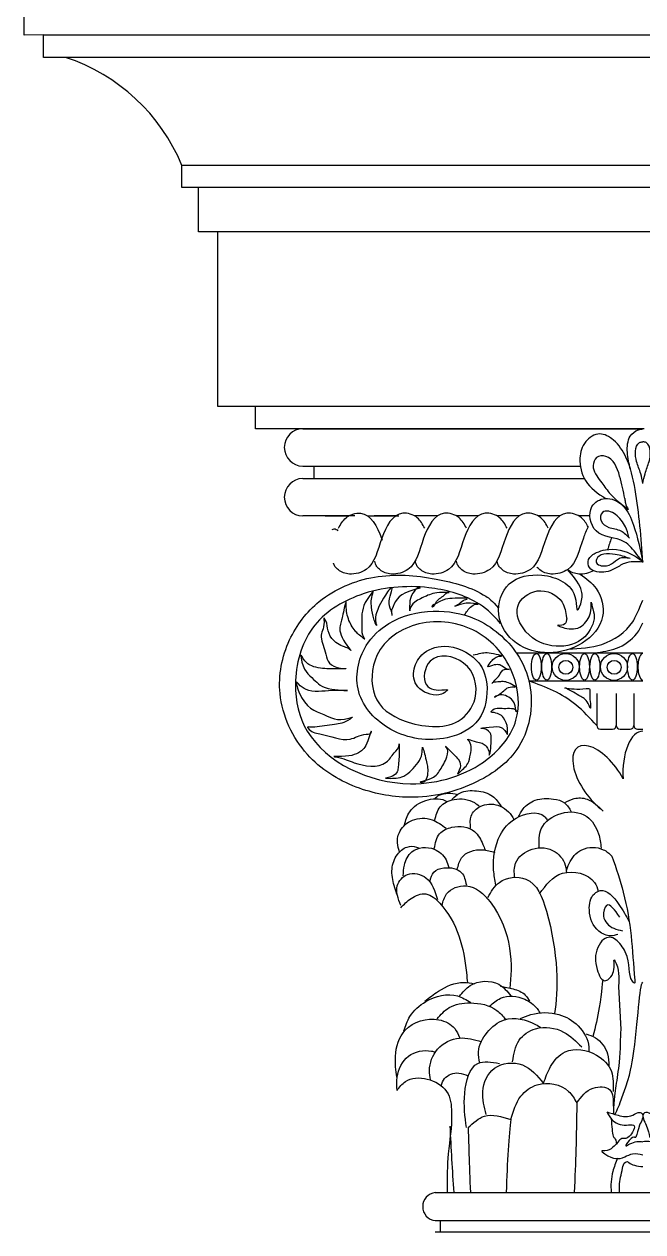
# Model space of a CAD drawing. Extents: x 15151 to 53333, y -36484 to -6005.
# Drawn here: x 33346 to 33681, y -12307 to -11653 of the extents above; entities that cross this region are included whole.
import ezdxf

# ---------------------------------------------------------------- set-up
doc = ezdxf.new("R2010")
doc.units = 0
doc.header["$MEASUREMENT"] = 0
doc.layers.add('3', color=3, linetype='CONTINUOUS')
doc.layers.add('4', color=4, linetype='CONTINUOUS')

# ---------------------------------------------------------------- blocks, each defined once
blk = doc.blocks.new('A$C0FC37B08')
at = {"layer": '3'}
for p, q in [((661.5, 2825), (10.5, 2825)), ((649.5, 2813), (22.5, 2813)), ((586.5, 2754.5), (85.5, 2754.5)), ((577.5, 2742.5), (94.5, 2742.5)), ((567, 2718.5), (105, 2718.5)), ((546.59, 2624), (125.41, 2624)), ((150.98, 2591.75), (301.41, 2591.75)), ((157.04, 2591.75), (157.04, 2585)), ((150.98, 2585), (303.66, 2585)), ((179.3, 2564.75), (150.98, 2564.75)), ((163.18, 2564.75), (175.87, 2564.75)), ((186.2, 2564.75), (203, 2564.75)), ((201.31, 2564.75), (189.63, 2564.75)), ((223.94, 2564.75), (211.64, 2564.75)), ((245.94, 2564.75), (234.27, 2564.75)), ((268.26, 2564.75), (256.27, 2564.75)), ((290.27, 2564.75), (278.59, 2564.75)), ((306.6, 2564.75), (300.6, 2564.75)), ((266.75, 2490.57), (335.32, 2490.57)), ((247.12, 2483.76), (247.38, 2483.76)), ((273.31, 2475.43), (335.32, 2475.43)), ((310.31, 2468.6), (310.31, 2451.32)), ((320.92, 2468.6), (320.92, 2451.32)), ((330.39, 2468.6), (330.39, 2451.32)), ((312.33, 2449.29), (318.89, 2449.29)), ((322.94, 2449.29), (328.37, 2449.29)), ((332.42, 2449.29), (335.32, 2449.29)), ((322.1, 2309.98), (323.3, 2286.73)), ((222.82, 2198.45), (449.18, 2198.45)), ((222.82, 2183.26), (449.18, 2183.26)), ((225.47, 2183.26), (225.47, 2177.19)), ((222.82, 2177.19), (449.18, 2177.19))]:
    blk.add_line(p, q, dxfattribs=at)
at = {"layer": '3', "linetype": 'Continuous'}
blk.add_line((150.98, 2612), (335.32, 2612), dxfattribs=at)
at = {"layer": '3'}
for centre, radius in [((293.46, 2483.04), 7.3), ((293.58, 2482.8), 3.78), ((319.66, 2483.04), 7.3), ((319.78, 2482.8), 3.78)]:
    blk.add_circle(centre, radius, dxfattribs=at)
for centre, radius, start, end in [((151.13, 2601.87), 10.13, 90.85354, 269.14646), ((151.13, 2574.87), 10.13, 90.85354, 269.14646), ((312.33, 2451.32), 2.02, 180, 270), ((318.89, 2451.32), 2.02, 270, 0), ((322.94, 2451.32), 2.02, 180, 270), ((328.37, 2451.32), 2.02, 270, 0), ((332.42, 2451.32), 2.02, 180, 270), ((223.64, 2190.86), 7.64, 96.15267, 263.84733)]:
    blk.add_arc(centre, radius, start, end, dxfattribs=at)
for centre, major_axis, ratio, start_param, end_param in [((277.61, 2483.09), (0, 7.2), 0.368687, 3.141593, 9.424778), ((283.23, 2483.09), (0, 7.2), 0.368687, 3.141593, 9.424778), ((303.69, 2483.09), (0, 7.2), 0.368687, 3.141593, 9.424778), ((309.32, 2483.09), (0, 7.2), 0.368687, 3.141593, 9.424778), ((329.66, 2483.09), (0, 7.2), 0.368687, 3.141593, 9.424778), ((335.28, 2483.09), (0, 7.2), 0.368687, -0.014828, 3.156421), ((335.19, 2425.9), (0, 22.31), 0.478604, -0.012114, 1.729108), ((312.82, 2421.3), (-12.87, 18.22), 0.478604, 4.442968, 8.424495)]:
    blk.add_ellipse(centre, major_axis=major_axis, ratio=ratio, start_param=start_param, end_param=end_param, dxfattribs=at)
for points, knots in [([(335.32, 2539.79), (334.38, 2552.89), (333, 2572.05), (327.83, 2594.88), (320.91, 2605.55), (311.79, 2610.81), (303.14, 2605.3), (300.1, 2595.09), (303.44, 2582.26), (310.9, 2576.86), (315.24, 2574.22)], [0, 0, 0, 0, 58.517708, 85.557554, 102.400352, 114.600489, 127.353508, 141.365772, 159.992517, 181.778585, 181.778585, 181.778585, 181.778585]), ([(328.52, 2590.13), (327.85, 2593.08), (326.54, 2598.89), (327.04, 2607.47), (331.72, 2611.26), (334.49, 2611.78), (335.32, 2611.83)], [0, 0, 0, 0, 13.614234, 26.772806, 35.013174, 38.496497, 38.496497, 38.496497, 38.496497]), ([(335.39, 2582.32), (335.03, 2584.1), (334.21, 2588.14), (331.82, 2593.77), (330.89, 2599.42), (332.23, 2604.43), (334.67, 2604.88), (335.32, 2604.86)], [0, 0, 0, 0, 8.07962, 18.320953, 26.69946, 34.358167, 37.045773, 37.045773, 37.045773, 37.045773]), ([(335.24, 2582.32), (335.61, 2584.1), (336.43, 2588.14), (338.82, 2593.77), (339.75, 2599.42), (338.41, 2604.43), (335.96, 2604.88), (335.32, 2604.86)], [0, 0, 0, 0, 8.07962, 18.320953, 26.69946, 34.358167, 37.045773, 37.045773, 37.045773, 37.045773]), ([(325.56, 2574.2), (324.79, 2578.13), (323.22, 2586.15), (318.8, 2597.68), (309.65, 2597.3), (307.2, 2590.12), (312.34, 2583.97), (317.94, 2575.51), (323.74, 2571.09), (327.43, 2568.27)], [0, 0, 0, 0, 8.332699, 16.998662, 20.357809, 23.529069, 29.768374, 34.974178, 44.123614, 44.123614, 44.123614, 44.123614]), ([(335.32, 2539.79), (333.91, 2546.5), (331.66, 2557.16), (325.96, 2570.8), (315.51, 2575.91), (304.64, 2569.73), (308.39, 2552.37), (324.51, 2553.78), (331.22, 2545.06), (334.26, 2541.15), (335.32, 2539.79)], [0, 0, 0, 0, 13.78767, 21.897372, 28.628021, 34.236389, 43.100743, 54.048389, 60.52778, 64.007579, 64.007579, 64.007579, 64.007579]), ([(325.56, 2574.2), (325.61, 2573.34), (325.76, 2571.23), (326.81, 2569.37), (327.43, 2568.27)], [0, 0, 0, 0, 1.701076, 4.193861, 4.193861, 4.193861, 4.193861]), ([(217.11, 2558.1), (215.98, 2560.18), (213.51, 2564.7), (201.19, 2568.72), (192.45, 2552.08), (189.74, 2536.03), (177.25, 2532.4), (171.16, 2534.39), (169.22, 2536.51), (168.72, 2537.06)], [0, 0, 0, 0, 4.6452, 10.145781, 21.89352, 34.538768, 40.842958, 45.086047, 46.567375, 46.567375, 46.567375, 46.567375]), ([(170.39, 2558.1), (171.52, 2560.18), (173.99, 2564.7), (186.31, 2568.72), (191.57, 2558.71), (193.91, 2551.99), (194.04, 2551.6)], [0, 0, 0, 0, 10.322667, 22.546179, 48.652268, 50.259503, 50.259503, 50.259503, 50.259503]), ([(239.74, 2558.1), (238.61, 2560.18), (236.15, 2564.7), (223.83, 2568.72), (215.08, 2552.08), (212.37, 2536.03), (199.88, 2532.4), (193.8, 2534.39), (191.85, 2536.51), (191.35, 2537.06)], [0, 0, 0, 0, 4.6452, 10.145781, 21.89352, 34.538768, 40.842958, 45.086047, 46.567375, 46.567375, 46.567375, 46.567375]), ([(261.75, 2558.1), (260.62, 2560.18), (258.15, 2564.7), (245.83, 2568.72), (237.09, 2552.08), (234.37, 2536.03), (221.89, 2532.4), (215.8, 2534.39), (213.86, 2536.51), (213.36, 2537.06)], [0, 0, 0, 0, 4.6452, 10.145781, 21.89352, 34.538768, 40.842958, 45.086047, 46.567375, 46.567375, 46.567375, 46.567375]), ([(284.06, 2558.1), (282.94, 2560.18), (280.47, 2564.7), (268.15, 2568.72), (259.41, 2552.08), (256.69, 2536.03), (244.21, 2532.4), (238.12, 2534.39), (236.18, 2536.51), (235.67, 2537.06)], [0, 0, 0, 0, 4.6452, 10.145781, 21.89352, 34.538768, 40.842958, 45.086047, 46.567375, 46.567375, 46.567375, 46.567375]), ([(305.69, 2558.8), (304.68, 2560.63), (302.18, 2564.8), (290.15, 2568.72), (281.41, 2552.08), (278.7, 2536.03), (266.21, 2532.4), (260.12, 2534.39), (258.18, 2536.51), (257.68, 2537.06)], [1.151597, 1.151597, 1.151597, 1.151597, 10.322667, 22.546179, 48.652268, 76.752818, 90.762128, 100.191215, 103.483055, 103.483055, 103.483055, 103.483055]), ([(327.74, 2553.28), (327.23, 2555.2), (325.98, 2559.85), (321.85, 2564.83), (317.27, 2567.68), (312.32, 2567.29), (311.99, 2561.19), (317.17, 2557.87), (323.56, 2557.58), (326.61, 2554.24), (328.06, 2552.65)], [0, 0, 0, 0, 3.950214, 9.576522, 12.371147, 14.700326, 17.850675, 21.397332, 25.947043, 30.080987, 30.080987, 30.080987, 30.080987]), ([(166.92, 2557.35), (167.31, 2557.54), (168.4, 2558.09), (169.41, 2557.3), (170.07, 2556.77)], [0, 0, 0, 0, 1.788146, 5.115479, 5.115479, 5.115479, 5.115479]), ([(305.69, 2558.8), (304.67, 2556.91), (300.95, 2547.93), (298.94, 2536.03), (286.46, 2532.4), (280.37, 2534.39), (278.43, 2536.51), (277.92, 2537.06)], [40.186483, 40.186483, 40.186483, 40.186483, 48.652268, 76.752818, 90.762128, 100.191215, 103.483055, 103.483055, 103.483055, 103.483055]), ([(318.35, 2553.04), (318.32, 2552.95), (317.52, 2550.75), (316.87, 2548.57), (316.21, 2546.58)], [48.283623, 48.283623, 48.283623, 48.283623, 48.652268, 57.33219, 57.33219, 57.33219, 57.33219]), ([(335.32, 2539.79), (333.76, 2541.06), (328.13, 2545.64), (318.28, 2547.68), (310, 2545.07), (305.16, 2542.04), (305.79, 2536.14), (312.11, 2533.5), (319.13, 2535.06), (326.19, 2540.39), (331.86, 2540.02), (335.32, 2539.79)], [0, 0, 0, 0, 4.034903, 14.525449, 17.887486, 21.71202, 24.598473, 27.695695, 34.020765, 38.248832, 44.887615, 44.887615, 44.887615, 44.887615]), ([(327.92, 2541.86), (325.61, 2542.65), (320.21, 2544.48), (310.32, 2544.53), (309.9, 2538.73), (313.78, 2537.19), (318.46, 2538.19), (322.45, 2542.86), (326.37, 2542.21), (328.42, 2541.86)], [0, 0, 0, 0, 5.239052, 12.239161, 13.419543, 15.387098, 19.160282, 22.670826, 26.551988, 26.551988, 26.551988, 26.551988]), ([(168.72, 2537.06), (168.36, 2537.61), (167.92, 2538.3), (167.66, 2539.06), (167.62, 2539.22)], [0, 0, 0, 0, 2.894953, 3.594445, 3.594445, 3.594445, 3.594445]), ([(191.35, 2537.06), (190.99, 2537.61), (190.37, 2538.58), (190.12, 2539.71), (190.02, 2540.19)], [0, 0, 0, 0, 1.302729, 2.283001, 2.283001, 2.283001, 2.283001]), ([(213.36, 2537.06), (213, 2537.61), (212.37, 2538.58), (212.13, 2539.71), (212.02, 2540.19)], [0, 0, 0, 0, 1.302729, 2.283001, 2.283001, 2.283001, 2.283001]), ([(235.67, 2537.06), (235.32, 2537.61), (234.69, 2538.58), (234.45, 2539.71), (234.34, 2540.19)], [0, 0, 0, 0, 1.302729, 2.283001, 2.283001, 2.283001, 2.283001]), ([(257.68, 2537.06), (257.32, 2537.61), (256.7, 2538.58), (256.45, 2539.71), (256.34, 2540.19)], [0, 0, 0, 0, 1.302729, 2.283001, 2.283001, 2.283001, 2.283001]), ([(229.54, 2470.46), (228.48, 2469.6), (224.51, 2466.37), (212.18, 2470.24), (210.01, 2480.85), (215.01, 2490.91), (228.77, 2496.62), (246.22, 2488.77), (252.39, 2473.01), (248.78, 2452.14), (225.91, 2441.37), (198.4, 2445.52), (177.21, 2467.76), (182.07, 2493.46), (199.02, 2509.4), (221.04, 2514.91), (242.48, 2511.2), (261.91, 2498.86), (278.1, 2475.54), (273.03, 2438.87), (244.08, 2417.77), (212.07, 2409.96), (177.89, 2416.73), (150.41, 2434.17), (135.36, 2465.87), (141.42, 2497.66), (159.99, 2521.73), (189.94, 2534.36), (221.63, 2531.95), (244.62, 2525.56), (253.56, 2519.03), (257.14, 2514.86)], [0, 0, 0, 0, 6.777777, 25.577008, 44.638363, 63.279601, 85.87465, 115.327042, 138.565558, 169.549083, 202.040574, 252.291479, 296.91385, 338.88842, 366.976962, 408.2333, 446.027088, 471.157688, 520.557147, 581.992564, 631.896296, 695.003154, 742.495208, 796.073498, 856.294171, 904.870114, 948.094542, 1001.837559, 1056.980086, 1104.032319, 1114.158367, 1114.158367, 1114.158367, 1114.158367]), ([(301.4, 2533.26), (304.61, 2530.93), (312.06, 2525.53), (316.04, 2508.63), (299.31, 2489.48), (269.12, 2488.49), (254.32, 2510.55), (260.89, 2530.82), (278.64, 2534.13), (292.65, 2529.87), (299.23, 2523.3), (299.38, 2510.92), (302.92, 2519.96), (301.81, 2527.27), (297.36, 2532.35), (294.44, 2535.7)], [0, 0, 0, 0, 7.80865, 18.149659, 30.154506, 53.923025, 66.150364, 77.771213, 89.886887, 97.899417, 105.977803, 109.646038, 113.332939, 117.676786, 126.066196, 126.066196, 126.066196, 126.066196]), ([(308.63, 2535.08), (306.32, 2533.79), (301.17, 2532.56), (296.19, 2534.18), (294.52, 2535.63), (294.44, 2535.7)], [78.812644, 78.812644, 78.812644, 78.812644, 90.762128, 100.191215, 100.668764, 100.668764, 100.668764, 100.668764]), ([(258.24, 2506.45), (253.81, 2511.99), (241.88, 2521.41), (215.55, 2528.06), (183.58, 2525.35), (153.16, 2506.98), (144.66, 2474.71), (153.26, 2436.32), (202.81, 2412.32), (249.82, 2427.81), (269.67, 2452.94), (267.01, 2481.83), (247.2, 2505.45), (214.23, 2510.37), (188.56, 2493.68), (187.2, 2464.8), (205.16, 2451.66), (234.05, 2448.33), (247.54, 2467), (242.21, 2487.6), (218.51, 2491.74), (214.9, 2471.6), (224.24, 2469.98), (229.34, 2470.95), (229.52, 2470.56), (229.54, 2470.46)], [0, 0, 0, 0, 26.045766, 73.219824, 140.405161, 195.915937, 250.504115, 297.102201, 401.948359, 473.499986, 520.987952, 566.74408, 624.886083, 682.022856, 733.926058, 773.554279, 816.020473, 864.161342, 891.910163, 928.603008, 961.694584, 985.576498, 1004.121123, 1006.952886, 1007.712216, 1007.712216, 1007.712216, 1007.712216]), ([(238.74, 2511.01), (239.19, 2511.82), (240.69, 2514.55), (243.48, 2517.08), (247.38, 2517.02), (238.12, 2518.09), (237.61, 2516.99), (232.82, 2515.62), (236.21, 2517.28), (236.81, 2518.73), (242.15, 2520.42), (229.76, 2519.87), (229.41, 2520.68), (220.18, 2515.6), (222.28, 2515.58), (223.2, 2519.5), (226.94, 2520.7), (228.97, 2523.38), (231.48, 2523.26), (222.4, 2523.54), (219.21, 2521.84), (211.96, 2518.84), (209.02, 2515.46), (209.05, 2512.69), (208.9, 2521), (210.41, 2522.25), (213.09, 2526.03), (216, 2525.88), (202.3, 2522.99), (201.02, 2517.91), (198.86, 2513.25), (199.39, 2510.09), (199.38, 2512.55), (198.08, 2515.15), (197.32, 2520.23), (199.37, 2523.42), (199.41, 2527.2), (192.97, 2518.09), (191.37, 2513.6), (189.94, 2509.22), (191.12, 2505.02), (190.15, 2507.1), (189.15, 2509.71), (188.05, 2516.18), (187.88, 2519.72), (189.49, 2524.23), (184.23, 2518.02), (182.72, 2513.31), (183.02, 2503.94), (182.91, 2500.83), (185, 2497.63), (181.87, 2500.08), (179.06, 2502.27), (175, 2509.54), (174.45, 2514.51), (174.56, 2519.82), (172.77, 2511.21), (171.61, 2507.02), (169.95, 2500.19), (178.57, 2490.24), (175.74, 2493.17), (171.93, 2494.26), (166.65, 2497.37), (163.96, 2503.94), (164.16, 2507.6), (162.29, 2509.79), (163.2, 2504.47), (159.31, 2500.75), (164.03, 2490.59), (164.49, 2482.55), (175.93, 2482.04), (170.01, 2482.08), (164.51, 2481.76), (155.11, 2482.97), (151.81, 2486.35), (149.91, 2489.84), (150.7, 2481.31), (156.9, 2476.85), (162.29, 2470.32), (177.46, 2470.24), (171.78, 2470.23), (164.93, 2470.58), (154.82, 2468.53), (149.76, 2472.64), (146.8, 2475.94), (151.13, 2460.69), (161.4, 2458.59), (170.03, 2453.04), (178.68, 2456.21), (173.71, 2452.59), (168.33, 2451.93), (159.56, 2450.74), (155.72, 2450.18), (153.23, 2450.77), (155.25, 2447.58), (163.32, 2446.84), (175.14, 2441.43), (182.36, 2446.74), (188.31, 2446.74), (188.25, 2449.3), (185.79, 2440.63), (182.07, 2436.1), (175.8, 2434.22), (166.94, 2434.63), (173.28, 2433.58), (179.42, 2430.18), (194.89, 2427.45), (200, 2436.32), (203.27, 2439.09), (203.24, 2441.78), (203.28, 2433.63), (202.91, 2431.25), (202.36, 2423.75), (194.72, 2422.7), (199.18, 2422.73), (205.71, 2422.29), (211.77, 2428.71), (215.65, 2434.35), (215.82, 2437.66), (215.79, 2440.89), (218.02, 2431.74), (218.99, 2429.08), (218.54, 2420.38), (213.06, 2420.57), (222.53, 2422.5), (225.24, 2427), (229.24, 2433.21), (230.06, 2438.43), (227.85, 2440.57), (231.96, 2436.48), (233.99, 2434.61), (237.94, 2429.94), (234.3, 2424.24), (237.25, 2427.38), (240.72, 2429.58), (242.08, 2436.53), (242.77, 2441.55), (239.86, 2444.2), (245.83, 2441.93), (249.03, 2442.33), (252.17, 2438.07), (251.97, 2434.77), (253.13, 2438.23), (252.7, 2440.77), (254.09, 2447.59), (249.66, 2449.75), (246.19, 2449.71), (254.49, 2450.86), (257.99, 2450.82), (260.42, 2449.12), (261.95, 2446.18), (261.87, 2447.87), (262.19, 2450.65), (260.06, 2456.4), (256.45, 2458.17), (252.77, 2458.51), (254.77, 2461.4), (259.36, 2460.24), (263.36, 2460.87), (266.78, 2460.16), (266.72, 2457.79), (266, 2464.04), (263.17, 2466.53), (258.5, 2469.07), (254.49, 2466.36), (258.88, 2468.63), (260.41, 2471.38), (264.06, 2472.33), (266.74, 2472.06), (262.57, 2474.49), (260.26, 2475.42), (256.13, 2474.71), (254.2, 2474.88), (252.9, 2473.49), (256.62, 2477.21), (257.91, 2479.02), (259.89, 2482.61), (263.4, 2481.56), (261.18, 2481.62), (258.62, 2484.48), (255.34, 2484.54), (250.99, 2482.86), (252.79, 2485.78), (254.52, 2487.98), (257.33, 2488.89), (259.93, 2488.71), (252.19, 2490.86), (249.08, 2490.73), (244.76, 2489.66), (243.33, 2489.3)], [0, 0, 0, 0, 1.876206, 6.295226, 6.456191, 9.21144, 14.293878, 14.95753, 15.89594, 18.664623, 20.249805, 23.312417, 31.745549, 33.580373, 33.741338, 35.575829, 39.678364, 41.419086, 41.741016, 43.994526, 50.087709, 54.840235, 58.234042, 58.394908, 59.842581, 66.303181, 67.560002, 67.881982, 71.498943, 80.601326, 81.110003, 82.886684, 83.04755, 85.54473, 88.937919, 92.606064, 92.766929, 96.180348, 103.374838, 107.077923, 107.898113, 108.257837, 110.498421, 114.757282, 119.767001, 120.430234, 121.112898, 130.554974, 134.576231, 138.04867, 138.768119, 139.34836, 143.450932, 148.419933, 154.106966, 154.589503, 157.594598, 162.393413, 167.723427, 173.078722, 173.30629, 175.465556, 180.91108, 184.945668, 188.659441, 188.886989, 189.369526, 195.240153, 201.36544, 208.477597, 211.573815, 212.217675, 218.334394, 224.585004, 228.796333, 229.376403, 230.341508, 239.28159, 246.770077, 252.103846, 252.425776, 257.415741, 266.757351, 270.20126, 270.883924, 274.322593, 286.510728, 295.616202, 296.943498, 297.973892, 303.929199, 311.077162, 313.008741, 313.813617, 314.173364, 318.996308, 330.110914, 336.169814, 338.26218, 338.423046, 340.873343, 346.722917, 355.278158, 356.565878, 357.386622, 364.309582, 375.900277, 380.350573, 383.882589, 384.043455, 385.00856, 392.25402, 396.227511, 398.772463, 398.933428, 404.587882, 411.552123, 415.084165, 417.997323, 418.158189, 421.210336, 426.289396, 431.338163, 431.982023, 435.241034, 440.494992, 445.747491, 449.461056, 449.688603, 451.053952, 455.150035, 460.105363, 461.689732, 462.144849, 467.038626, 470.551836, 475.761605, 475.989174, 477.473148, 482.207008, 486.163978, 486.48568, 487.351987, 490.105322, 494.620637, 498.076215, 498.23718, 501.174511, 505.523592, 508.026721, 508.831181, 508.992017, 510.922227, 515.045547, 519.508695, 520.01767, 520.377395, 524.986636, 527.72304, 529.739642, 529.900478, 532.046559, 535.304263, 540.495221, 541.075461, 541.795217, 546.622974, 549.243228, 549.726174, 550.530843, 555.111656, 557.049971, 558.533945, 558.761514, 560.354432, 563.445151, 566.759069, 567.268044, 567.429009, 570.30803, 574.493169, 575.472265, 575.831989, 580.043283, 581.370628, 582.014488, 584.050455, 589.693457, 592.504485, 592.504485, 592.504485, 592.504485]), ([(294.01, 2509.67), (293.55, 2512.61), (292.28, 2520.58), (278.25, 2527.29), (263.98, 2516.27), (271.55, 2499.21), (287.46, 2492.33), (304.06, 2496.34), (310.03, 2509.25), (308.27, 2513.91), (307.15, 2518.85), (307.38, 2514.43), (306.77, 2510.53), (301.8, 2502.81), (293.55, 2503.54), (290.51, 2504.87), (288.73, 2505.63), (291.72, 2505.27), (293.33, 2506.15), (294.1, 2508.34), (294.04, 2509.26), (294.01, 2509.67)], [0, 0, 0, 0, 5.788453, 15.661404, 24.618316, 34.225799, 46.359424, 57.212211, 65.32361, 69.327595, 70.51666, 71.496599, 75.122953, 80.812776, 86.862186, 88.62228, 88.987705, 89.641495, 92.130621, 93.163617, 93.980233, 93.980233, 93.980233, 93.980233]), ([(294.93, 2492.59), (301.13, 2492.98), (314.62, 2493.83), (327.64, 2502.77), (331.65, 2510.52), (335.32, 2519.09)], [0, 0, 0, 0, 27.690165, 60.204339, 68.529066, 68.529066, 68.529066, 68.529066]), ([(310.69, 2490.79), (314.74, 2491.43), (323.37, 2492.82), (331.86, 2499.88), (334.69, 2505.35), (335.32, 2506.81)], [0, 0, 0, 0, 18.059342, 38.483728, 45.592839, 45.592839, 45.592839, 45.592839]), ([(310.31, 2451.32), (306.71, 2455.26), (299.89, 2462.73), (287.05, 2470.56), (278.07, 2473.8), (273.58, 2475.43)], [0, 0, 0, 0, 10.619682, 20.152435, 29.691268, 29.691268, 29.691268, 29.691268]), ([(292.93, 2471.63), (296.17, 2471.2), (299.94, 2470.7), (306.65, 2471.45), (306.34, 2467.5), (306.74, 2465.44), (307.07, 2459.92), (305.25, 2464.91), (301.27, 2467.4), (296.25, 2470.06), (293.31, 2471.63)], [0, 0, 0, 0, 7.836784, 9.125121, 9.377598, 15.190295, 15.947755, 17.077065, 21.545516, 27.876308, 27.876308, 27.876308, 27.876308]), ([(222.37, 2411.64), (223.15, 2412.4), (226.54, 2415.15), (231.59, 2414.81), (234.97, 2414)], [5.80598, 5.80598, 5.80598, 5.80598, 11.134904, 27.734193, 27.734193, 27.734193, 27.734193]), ([(231.85, 2411.28), (233.22, 2412.6), (236.83, 2416.06), (245.28, 2416.35), (253.97, 2414.22), (257.13, 2409.56), (258.52, 2407.52)], [0, 0, 0, 0, 3.710897, 9.750846, 15.861095, 20.658964, 20.658964, 20.658964, 20.658964]), ([(206.05, 2397.38), (206.79, 2399.94), (208.53, 2405.99), (217.27, 2411.56), (225.39, 2412.15), (228.86, 2410.33), (229.24, 2410.13)], [0, 0, 0, 0, 5.199833, 12.274435, 19.230949, 20.095009, 20.095009, 20.095009, 20.095009]), ([(222.57, 2399.99), (223.23, 2402.63), (224.61, 2408.16), (233.8, 2412.48), (241.91, 2411.21), (245.78, 2408.42), (246.63, 2407.81)], [0, 0, 0, 0, 5.19985, 10.905102, 18.338953, 20.428681, 20.428681, 20.428681, 20.428681]), ([(241.99, 2395.64), (241.77, 2397.95), (241.3, 2402.74), (247.56, 2408.93), (257.46, 2409.23), (263.59, 2404.21), (265.29, 2400.67), (265.47, 2400.28)], [0, 0, 0, 0, 4.445457, 9.22796, 15.616455, 22.616434, 23.480128, 23.480128, 23.480128, 23.480128]), ([(267.79, 2401.73), (268.56, 2403.28), (270.54, 2407.27), (277.42, 2411.9), (285.66, 2411.98), (293.35, 2410.16), (295.46, 2406.44), (296.49, 2404.62)], [0, 0, 0, 0, 3.449585, 8.829383, 15.456554, 19.653668, 23.656064, 23.656064, 23.656064, 23.656064]), ([(292.89, 2409.43), (294.56, 2410.36), (298.29, 2412.43), (306.74, 2411.98), (311.08, 2407.63), (313.72, 2404.99)], [0, 0, 0, 0, 3.786103, 8.443654, 15.64665, 15.64665, 15.64665, 15.64665]), ([(203.44, 2382.9), (202.92, 2384.52), (201.72, 2388.24), (203.38, 2395.32), (210.54, 2401.31), (221.02, 2401.52), (226.28, 2397.47), (228.66, 2395.64)], [0, 0, 0, 0, 3.372444, 7.729079, 13.617037, 20.769407, 26.667504, 26.667504, 26.667504, 26.667504]), ([(255.62, 2364.94), (255.14, 2367.62), (253.54, 2376.57), (255.75, 2390.76), (265.88, 2402.72), (279.4, 2405.69), (282.98, 2400.89), (283.44, 2400.28)], [0, 0, 0, 0, 5.461727, 18.225507, 26.698306, 36.956198, 38.464815, 38.464815, 38.464815, 38.464815]), ([(279.1, 2385.22), (279.01, 2388.78), (278.82, 2397.09), (290.69, 2405.57), (305.28, 2404.28), (311.64, 2393.89), (312.4, 2387.55), (312.72, 2384.93)], [0, 0, 0, 0, 6.802481, 15.8842, 25.231646, 32.731953, 38.034389, 38.034389, 38.034389, 38.034389]), ([(222.28, 2384.64), (222.84, 2387.65), (223.89, 2393.29), (233.32, 2397.51), (244.05, 2396.05), (248.08, 2388.57), (249.45, 2385.02), (249.82, 2384.06)], [0, 0, 0, 0, 5.74169, 10.753922, 19.015548, 24.586598, 26.666529, 26.666529, 26.666529, 26.666529]), ([(201.99, 2360.02), (201.49, 2361.55), (200.05, 2365.94), (198.56, 2373.42), (201.39, 2381.35), (206.75, 2385.98), (211.59, 2386.18), (213.5, 2385.13), (213.88, 2384.93)], [0, 0, 0, 0, 3.237116, 9.272875, 14.833098, 19.238373, 22.716676, 23.580695, 23.580695, 23.580695, 23.580695]), ([(205.47, 2369.86), (205.55, 2371.8), (205.74, 2376.49), (209.89, 2385.19), (221.83, 2386.25), (228.51, 2380.05), (229.71, 2375.89), (230.11, 2374.5)], [0, 0, 0, 0, 3.881241, 9.415065, 17.588253, 23.33172, 26.20257, 26.20257, 26.20257, 26.20257]), ([(234.75, 2373.34), (235.26, 2375.64), (236.69, 2382.06), (246.9, 2385.1), (252.88, 2383.27), (255.04, 2382.61)], [0, 0, 0, 0, 4.520704, 12.594372, 17.142492, 17.142492, 17.142492, 17.142492]), ([(265.76, 2369), (265.61, 2371.72), (265.22, 2378.52), (275.27, 2386.07), (287.96, 2384.88), (293.51, 2377.04), (293.82, 2372.77), (293.88, 2371.89)], [0, 0, 0, 0, 5.227975, 13.043994, 21.409063, 28.213069, 29.961644, 29.961644, 29.961644, 29.961644]), ([(293.88, 2372.18), (294.29, 2373.65), (295.63, 2378.4), (301.88, 2385.81), (312.52, 2385.67), (317.19, 2382.05), (318.53, 2380.63)], [0, 0, 0, 0, 7.539203, 24.41515, 43.500248, 52.951608, 52.951608, 52.951608, 52.951608]), ([(318.53, 2380.63), (320.87, 2373.9), (328.85, 2349.61), (329.56, 2330.16), (331.07, 2311.24), (326.54, 2315.84), (329.85, 2323.62), (320.63, 2336.85), (314.6, 2337.22), (309.16, 2328.92), (309.34, 2320.89), (313.49, 2311.49), (319.41, 2316.05), (320.03, 2319.6), (319.53, 2325.28), (322.88, 2319.04), (322.1, 2309.98), (322.1, 2309.98), (322.1, 2309.98)], [15.199098, 15.199098, 15.199098, 15.199098, 49.480431, 141.064806, 144.132551, 149.639861, 181.929426, 193.502862, 206.323079, 214.312088, 232.718761, 246.054441, 249.743305, 264.633298, 266.678484, 270.366346, 285.256308, 292.33241, 292.33241, 292.33241, 292.33241]), ([(219.97, 2366.97), (220.42, 2368.81), (221.39, 2372.7), (228.78, 2375.06), (237.79, 2373.4), (239.12, 2367.44), (239.68, 2364.94)], [0, 0, 0, 0, 3.550436, 7.533688, 14.143075, 18.91269, 18.91269, 18.91269, 18.91269]), ([(204.1, 2353.92), (202.7, 2357.5), (200.19, 2363.86), (207.78, 2372.76), (220.34, 2369.55), (222.67, 2361.56), (224, 2357.02)], [0, 0, 0, 0, 7.149483, 12.723082, 19.469636, 28.363207, 28.363207, 28.363207, 28.363207]), ([(251.35, 2358.27), (253.07, 2361.3), (257.23, 2368.64), (276.15, 2371), (289.48, 2335.28), (289.68, 2307.28), (287.4, 2295.4)], [0, 0, 0, 0, 16.776322, 40.511879, 74.557718, 178.046278, 178.046278, 178.046278, 178.046278]), ([(279.33, 2360.13), (282.82, 2364.91), (290.09, 2374.87), (308.23, 2370.55), (310.69, 2363.32), (311.03, 2361.57)], [0, 0, 0, 0, 27.526108, 57.32422, 66.0126, 66.0126, 66.0126, 66.0126]), ([(204.1, 2352.67), (205.83, 2354.44), (209.49, 2358.19), (218.28, 2361.81), (234.2, 2347.57), (238.86, 2328.95), (240.08, 2313.44), (240.21, 2312.11)], [0, 0, 0, 0, 12.318556, 26.236434, 40.991793, 107.368918, 117.427042, 117.427042, 117.427042, 117.427042]), ([(226.48, 2353.92), (227.07, 2356.14), (228.64, 2362.18), (241.72, 2366.99), (264.77, 2345.79), (264.8, 2320.2), (263.15, 2309.18)], [0, 0, 0, 0, 11.014765, 29.826453, 55.648308, 148.45868, 148.45868, 148.45868, 148.45868]), ([(321.73, 2338.23), (320.46, 2337.83), (316.97, 2336.75), (309.07, 2340.35), (305.32, 2350.05), (306.99, 2359.38), (315.03, 2363.95), (322.62, 2354.65), (326.17, 2348.29), (327.79, 2345.39)], [0, 0, 0, 0, 2.628969, 7.163612, 15.623059, 21.775121, 24.075526, 32.483959, 39.565717, 39.565717, 39.565717, 39.565717]), ([(322.84, 2347.59), (320.15, 2351.37), (315.78, 2357.53), (312.66, 2346.45), (318.26, 2341.48), (322.63, 2340.51), (324.21, 2340.16)], [0, 0, 0, 0, 6.371993, 10.379665, 16.113707, 19.367314, 19.367314, 19.367314, 19.367314]), ([(217.18, 2302.11), (219.55, 2303.94), (225.72, 2308.7), (235.34, 2313.14), (242.08, 2311.85), (244.02, 2311.47)], [0, 0, 0, 0, 6.042405, 15.70463, 19.61987, 19.61987, 19.61987, 19.61987]), ([(235.92, 2304.64), (237.66, 2306.81), (242.67, 2313.04), (256.53, 2313.91), (261.81, 2307.33), (263.77, 2304.89)], [0, 0, 0, 0, 5.488575, 15.797836, 21.884282, 21.884282, 21.884282, 21.884282]), ([(258.2, 2310.21), (260.47, 2309.77), (265.11, 2308.87), (271.28, 2306.63), (273.22, 2303.29), (273.9, 2302.11)], [0, 0, 0, 0, 4.668654, 9.574764, 12.242432, 12.242432, 12.242432, 12.242432]), ([(313.59, 2313.83), (313.5, 2314.43), (312.59, 2301.25), (309.61, 2288.18), (308.19, 2283)], [143.114206, 143.114206, 143.114206, 143.114206, 183.578667, 210.284331, 210.284331, 210.284331, 210.284331]), ([(323.3, 2286.73), (322.94, 2282.13), (323.3, 2273.29), (316.92, 2231.89), (327.55, 2257.71), (332.86, 2285.32), (333.28, 2311.43), (335.32, 2312.28)], [368.521707, 368.521707, 368.521707, 368.521707, 370.409387, 371.432722, 377.572618, 390.673991, 437.680028, 437.680028, 437.680028, 437.680028]), ([(205.79, 2285.92), (206.71, 2288.64), (208.91, 2295.14), (218.61, 2303.81), (232.33, 2307.25), (239.7, 2302.75), (242, 2301.35)], [0, 0, 0, 0, 5.670859, 13.549551, 25.205103, 30.48862, 30.48862, 30.48862, 30.48862]), ([(252.12, 2299.33), (254.04, 2300.99), (259.34, 2305.59), (270.37, 2304.69), (277.03, 2299.69), (278.99, 2296.56), (279.47, 2295.79)], [0, 0, 0, 0, 4.963372, 13.747459, 19.283061, 21.108003, 21.108003, 21.108003, 21.108003]), ([(223.77, 2292.5), (225.81, 2294.78), (230.5, 2300.05), (242.88, 2301.9), (254.63, 2299.53), (259.47, 2293.98), (260.99, 2292.24)], [0, 0, 0, 0, 5.9708, 13.751833, 23.744827, 28.278854, 28.278854, 28.278854, 28.278854]), ([(268.93, 2292.66), (270.82, 2293.46), (277.37, 2296.21), (289.24, 2296.26), (301.18, 2289.46), (306.24, 2280.65), (306.07, 2275.5), (306.05, 2274.66)], [0, 0, 0, 0, 4.105286, 14.196421, 22.271521, 30.862561, 32.543219, 32.543219, 32.543219, 32.543219]), ([(201.99, 2260.87), (201.5, 2264.63), (200.35, 2273.37), (205.08, 2289.4), (221.97, 2294.4), (233.18, 2288.86), (235.2, 2284.08), (235.92, 2282.38)], [0, 0, 0, 0, 7.607429, 17.696729, 30.404278, 36.977699, 40.599961, 40.599961, 40.599961, 40.599961]), ([(246.94, 2268.54), (246.53, 2270.59), (245.35, 2276.45), (250.37, 2285.69), (261.27, 2294.58), (273.47, 2291.98), (279.16, 2288.24), (280.1, 2287.62)], [0, 0, 0, 0, 4.109766, 11.740962, 19.476152, 30.892974, 33.159156, 33.159156, 33.159156, 33.159156]), ([(264.69, 2269.29), (265.35, 2273.45), (266.6, 2281.35), (278.24, 2289.24), (292.49, 2287.02), (299.17, 2280.35), (302.2, 2277.33)], [0, 0, 0, 0, 8.093537, 15.36007, 25.552241, 34.012574, 34.012574, 34.012574, 34.012574]), ([(220.22, 2259.6), (219.97, 2261.2), (219.09, 2266.89), (222.88, 2277.44), (235.54, 2283.77), (243.87, 2281.28), (247.82, 2280.1)], [0, 0, 0, 0, 3.222647, 11.495534, 20.402321, 28.449878, 28.449878, 28.449878, 28.449878]), ([(304.61, 2284.38), (306.35, 2283.78), (311.51, 2281.99), (316.62, 2275.1), (316.79, 2269.28), (316.86, 2267.09)], [0, 0, 0, 0, 3.659205, 10.863824, 15.212123, 15.212123, 15.212123, 15.212123]), ([(202.1, 2253.68), (202, 2256.07), (201.73, 2262.75), (206.84, 2273.9), (217.34, 2276.03), (222.08, 2274.72), (222.75, 2274.53)], [0, 0, 0, 0, 4.792043, 13.396043, 21.872792, 23.26471, 23.26471, 23.26471, 23.26471]), ([(281.5, 2257.58), (282.54, 2260.65), (284.8, 2267.3), (293.96, 2277.74), (309.65, 2275.14), (319.64, 2264.82), (319.32, 2256.95), (319.17, 2253.23)], [0, 0, 0, 0, 6.519539, 14.09552, 25.471265, 33.478894, 40.643821, 40.643821, 40.643821, 40.643821]), ([(239.68, 2233.59), (238.9, 2239.51), (237.4, 2250.97), (242.53, 2271.01), (253.27, 2269.14), (257.54, 2268.4)], [0, 0, 0, 0, 12.509428, 24.231166, 31.971894, 31.971894, 31.971894, 31.971894]), ([(250.4, 2240.73), (249.34, 2244.84), (247.1, 2253.5), (253.33, 2268.33), (271.42, 2269.83), (278.15, 2261.65), (281.5, 2257.58)], [0, 0, 0, 0, 8.414866, 17.729579, 27.921753, 38.025096, 38.025096, 38.025096, 38.025096]), ([(202.1, 2253.68), (203.46, 2255.52), (209.48, 2263.7), (230.63, 2257.99), (232.37, 2235.03), (229.54, 2222.91), (229.15, 2206.15), (229.3, 2198.45)], [0, 0, 0, 0, 10.988062, 48.785711, 68.387524, 118.425588, 157.128083, 157.128083, 157.128083, 157.128083]), ([(226.04, 2256.31), (226.51, 2257.67), (227.89, 2261.74), (234.79, 2264.1), (238.93, 2262.3), (240.48, 2261.63)], [0, 0, 0, 0, 2.792497, 8.403125, 11.766239, 11.766239, 11.766239, 11.766239]), ([(263.8, 2238.06), (265.1, 2242.52), (267.46, 2250.55), (279.43, 2259.37), (293.97, 2256.57), (298.22, 2249.23), (299.52, 2246.98)], [0, 0, 0, 0, 9.063974, 16.330506, 27.891475, 33.011179, 33.011179, 33.011179, 33.011179]), ([(299.52, 2246.98), (301.95, 2250.32), (306.21, 2256.16), (319.45, 2255.81), (319.26, 2248.75), (319.17, 2245.2)], [0, 0, 0, 0, 8.008235, 13.992319, 20.060429, 20.060429, 20.060429, 20.060429]), ([(240.57, 2233.59), (243.42, 2236.22), (250.01, 2242.32), (258.8, 2239.6), (263.8, 2238.06)], [0, 0, 0, 0, 7.266533, 16.867552, 16.867552, 16.867552, 16.867552]), ([(315.8, 2242.2), (316.59, 2240.7), (318.73, 2236.64), (324.34, 2234.34), (332.81, 2236.03), (326.69, 2225.45), (324.05, 2229.88), (319.56, 2222.09), (315.16, 2220.92), (312.43, 2221.08), (319.18, 2216.14), (322.83, 2216.37), (330.6, 2220.26), (333.31, 2219.3), (335.32, 2218.91)], [0, 0, 0, 0, 8.140126, 22.175909, 28.422316, 41.4566, 58.207833, 72.44547, 80.171543, 80.796195, 84.328456, 102.355887, 109.339433, 119.162048, 119.162048, 119.162048, 119.162048]), ([(315.8, 2242.2), (317.79, 2241.52), (322.26, 2239.99), (328.91, 2238.91), (333.03, 2242.49), (336.41, 2240.35), (333, 2234.69), (330.98, 2225.13), (331.18, 2231.47), (324.77, 2222.59), (330.09, 2226.13), (333.17, 2226.26), (335.32, 2225.99)], [0, 0, 0, 0, 10.470172, 23.587637, 30.898265, 33.69128, 43.98612, 54.761567, 76.323292, 82.750795, 86.940369, 98.190923, 98.190923, 98.190923, 98.190923]), ([(318.14, 2238.39), (318.44, 2234.47), (319.1, 2226.22), (320.42, 2228.72), (321.12, 2224.43)], [1.270323, 1.270323, 1.270323, 1.270323, 20.683367, 42.134498, 42.134498, 42.134498, 42.134498]), ([(354.83, 2242.2), (352.85, 2241.52), (348.38, 2239.99), (341.72, 2238.91), (337.61, 2242.49), (334.23, 2240.35), (337.64, 2234.69), (339.66, 2225.13), (339.46, 2231.47), (345.87, 2222.59), (340.54, 2226.13), (337.46, 2226.26), (335.32, 2225.99)], [0, 0, 0, 0, 10.470172, 23.587637, 30.898265, 33.69128, 43.98612, 54.761567, 76.323292, 82.750795, 86.940369, 98.190923, 98.190923, 98.190923, 98.190923]), ([(321.66, 2217.09), (320.66, 2214.73), (318.17, 2208.81), (317.88, 2202.33), (318.13, 2198.45)], [0, 0, 0, 0, 12.567515, 31.518302, 31.518302, 31.518302, 31.518302]), ([(322.63, 2198.45), (322.56, 2199.66), (322.51, 2204.04), (323.87, 2209.37), (324.9, 2214.62), (326.93, 2215.37), (328.28, 2214.02), (331.11, 2213.04), (333.77, 2212.67), (335.32, 2212.53)], [26.938663, 26.938663, 26.938663, 26.938663, 32.949031, 48.91955, 55.076195, 56.698807, 58.117538, 63.75169, 71.396528, 71.396528, 71.396528, 71.396528])]:
    blk.add_open_spline(points, degree=3, knots=knots, dxfattribs=at)
for points in [[(335.24, 2582.32), (335.27, 2582.44), (335.29, 2582.57), (335.32, 2582.69)], [(299.52, 2246.98), (299.24, 2227.43), (298.96, 2215.77), (298.12, 2198.45)], [(263.8, 2238.06), (262.76, 2230.18), (261.73, 2214.94), (261.31, 2198.45)], [(230.75, 2234.46), (231.35, 2222.45), (231.96, 2210.44), (232.8, 2198.45)], [(240.57, 2233.59), (240.86, 2227.3), (241.15, 2213.46), (241.89, 2198.45)]]:
    blk.add_open_spline(points, degree=3, dxfattribs=at)
at = {"layer": '4'}
blk.add_lwpolyline([(336, 2612), (125.41, 2612), (125.41, 2624), (105, 2624), (105, 2718.58), (94.5, 2718.5), (94.5, 2742.5), (85.5, 2742.5), (85.5, 2754.5, 0.218792), (22.5, 2813), (10.5, 2813), (10.5, 2825.16), (0, 2825), (0, 2837)], format="xyb", dxfattribs=at)

msp = doc.modelspace()

# ---------------------------------------------------------------- block references
at = {"layer": '3'}
msp.add_blockref('A$C0FC37B08', (33345.75, -14484.29), dxfattribs=at)

doc.saveas('drawing.dxf')
